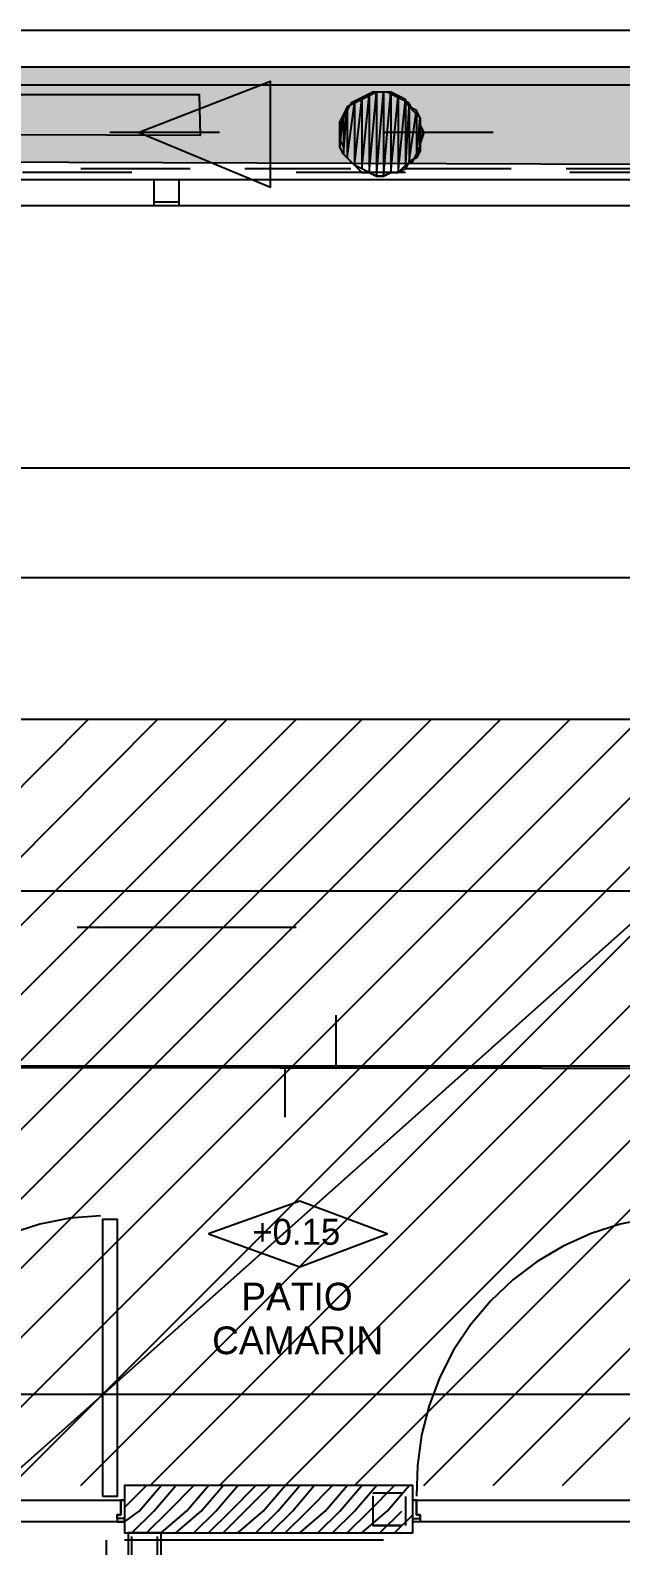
# Model space of a CAD drawing. Header units: metres. Extents: x 1 to 213, y 1 to 147.
# Drawn here: x 75.299 to 77.011, y 97.044 to 101.441 of the extents above; entities that cross this region are included whole.
import ezdxf

# ---------------------------------------------------------------- set-up
doc = ezdxf.new("R2010")
doc.units = ezdxf.units.M
for name, color, linetype in [('00-BASE-ARQUITECTURA', 8, 'Continuous'), ('00-BASE-TEXTO', 8, 'Continuous'), ('PJ-GRAVILLA', 42, 'Continuous'), ('PJ-LIMITE-JARDIN', 7, 'Continuous'), ('PJ-MASAS', 92, 'Continuous'), ('PJ-MASAS-RELLENO', 92, 'Continuous'), ('PJ-RIEGO-SECTORES', 5, 'Continuous')]:
    doc.layers.add(name, color=color, linetype=linetype)

msp = doc.modelspace()

# ---------------------------------------------------------------- hatches: boundary and pattern name
at = {"layer": 'PJ-GRAVILLA'}
h = msp.add_hatch(dxfattribs=at)
h.set_pattern_fill('GRAVEL', scale=0.03)
h.paths.add_polyline_path([(69.2326, 101.3354), (84.1816, 101.3354), (84.3579, 101.2472), (84.3579, 101.1149), (84.1816, 101.0267), (71.5698, 101.0708), (70.8201, 100.9826), (70.6878, 100.8503), (70.5555, 100.0124), (69.1444, 100.0124), (68.7034, 100.3652), (67.7333, 100.3211), (67.5569, 100.1006), (67.5128, 94.1475), (67.8656, 93.8829), (70.8642, 93.927), (71.0847, 93.7066), (71.0847, 93.442), (70.8642, 93.2656), (67.601, 93.2656), (67.4246, 93.0451), (67.4246, 92.2072), (67.1159, 92.0309), (67.0277, 91.7663), (67.0718, 89.2527), (66.9395, 89.0763), (66.675, 89.1204), (66.6309, 90.9284), (66.7632, 91.3253), (66.675, 99.0423), (67.16, 100.1447), (67.5128, 100.5416), (68.4389, 101.159), (69.2326, 101.3354)])
at = {"layer": 'PJ-MASAS-RELLENO'}
msp.add_hatch(color=7, dxfattribs=at).paths.add_polyline_path([(72.7902, 101.1465), (72.7881, 101.2554), (75.7887, 101.2554), (75.791, 101.136), (72.7902, 101.1465)])

# ---------------------------------------------------------------- linework, layer by layer
at = {"layer": '00-BASE-ARQUITECTURA'}
for points in [[(69.5501, 101.4412), (79.6254, 101.4412)], [(69.5501, 101.2825), (79.6254, 101.2825)], [(75.6143, 101.1449), (75.9954, 100.9861), (75.9954, 101.293), (75.6143, 101.1449)], [(76.3129, 101.2613), (76.2917, 101.2613), (76.2705, 101.2507), (76.2494, 101.2401), (76.2282, 101.2295), (76.2176, 101.2084), (76.207, 101.1872), (76.1964, 101.166), (76.1964, 101.1449), (76.1964, 101.1237), (76.207, 101.1025), (76.207, 101.0814), (76.2282, 101.0602), (76.2388, 101.0496), (76.2599, 101.0285), (76.2811, 101.0285), (76.3023, 101.0179), (76.3234, 101.0179), (76.3446, 101.0285), (76.3658, 101.0285), (76.3869, 101.0496), (76.4081, 101.0602), (76.4187, 101.0814), (76.4293, 101.1025), (76.4293, 101.1237), (76.4399, 101.1449), (76.4293, 101.166), (76.4293, 101.1872), (76.4081, 101.2084), (76.3975, 101.2295), (76.3764, 101.2401), (76.3552, 101.2507), (76.334, 101.2613), (76.3129, 101.2613)], [(76.2176, 101.2189), (76.2176, 101.0708), (76.2388, 101.2295), (76.2176, 101.2189)], [(76.2176, 101.0708), (76.2388, 101.2295), (76.2388, 101.0496), (76.2176, 101.0708)], [(76.2388, 101.2295), (76.2388, 101.0496), (76.2599, 101.2401), (76.2388, 101.2295)], [(76.2388, 101.0496), (76.2599, 101.2401), (76.2599, 101.039), (76.2388, 101.0496)], [(76.2599, 101.2401), (76.2599, 101.039), (76.2811, 101.2507), (76.2599, 101.2401)], [(76.2599, 101.039), (76.2811, 101.2507), (76.2811, 101.0285), (76.2599, 101.039)], [(76.2811, 101.2507), (76.2811, 101.0285), (76.3023, 101.2613), (76.2811, 101.2507)], [(76.2811, 101.0285), (76.3023, 101.2613), (76.3023, 101.0179), (76.2811, 101.0285)], [(76.3023, 101.2613), (76.3023, 101.0179), (76.3234, 101.2613), (76.3023, 101.2613)], [(76.3023, 101.0179), (76.3234, 101.2613), (76.3234, 101.0179), (76.3023, 101.0179)], [(76.3234, 101.2613), (76.3234, 101.0179), (76.3446, 101.2613), (76.3234, 101.2613)], [(76.3234, 101.0179), (76.3446, 101.2613), (76.3446, 101.0285), (76.3234, 101.0179)], [(76.3446, 101.2613), (76.3446, 101.0285), (76.3658, 101.2507), (76.3446, 101.2613)], [(76.3446, 101.0285), (76.3658, 101.2507), (76.3658, 101.0285), (76.3446, 101.0285)], [(76.3658, 101.2507), (76.3658, 101.0285), (76.3869, 101.2401), (76.3658, 101.2507)], [(76.3658, 101.0285), (76.3869, 101.2401), (76.3869, 101.039), (76.3658, 101.0285)], [(76.3869, 101.2401), (76.3869, 101.039), (76.3975, 101.2189), (76.3869, 101.2401)], [(76.1964, 101.1766), (76.1964, 101.1025), (76.207, 101.1978), (76.1964, 101.1766)], [(76.1964, 101.1025), (76.207, 101.1978), (76.207, 101.0814), (76.1964, 101.1025)], [(76.207, 101.1978), (76.207, 101.0814), (76.2176, 101.2189), (76.207, 101.1978)], [(76.207, 101.0814), (76.2176, 101.2189), (76.2176, 101.0708), (76.207, 101.0814)], [(76.3869, 101.039), (76.3975, 101.2189), (76.3975, 101.0602), (76.3869, 101.039)], [(76.3975, 101.2189), (76.3975, 101.0602), (76.4187, 101.2084), (76.3975, 101.2189)], [(76.3975, 101.0602), (76.4187, 101.2084), (76.4187, 101.0708), (76.3975, 101.0602)], [(76.4187, 101.2084), (76.4187, 101.0708), (76.4293, 101.1872), (76.4187, 101.2084)], [(76.4187, 101.0708), (76.4293, 101.1872), (76.4293, 101.0919), (76.4187, 101.0708)], [(76.4293, 101.0919), (76.4293, 101.1872), (76.4293, 101.166), (76.4293, 101.0919)], [(75.8472, 101.1449), (75.5297, 101.1449)], [(76.1964, 101.1554), (76.1964, 101.1237), (76.1964, 101.1766), (76.1964, 101.1554)], [(76.1964, 101.1237), (76.1964, 101.1766), (76.1964, 101.1025), (76.1964, 101.1237)], [(76.6409, 101.1449), (76.3234, 101.1449)], [(76.4293, 101.0919), (76.4293, 101.1131), (76.4293, 101.166), (76.4293, 101.0919)], [(76.4293, 101.1131), (76.4293, 101.166), (76.4399, 101.1449), (76.4293, 101.1131)], [(75.5932, 101.0285), (75.2757, 101.0285)], [(75.7625, 101.039), (75.445, 101.039)], [(76.2282, 101.039), (75.9213, 101.039)], [(76.3869, 101.0285), (76.0694, 101.0285)], [(76.6938, 101.039), (76.3869, 101.039)], [(77.1701, 101.039), (76.8526, 101.039)], [(77.1807, 101.0285), (76.8632, 101.0285)], [(84.6949, 98.5096), (84.6949, 101.0073), (80.4615, 101.0073), (80.5144, 101.0073), (74.0798, 101.0073), (74.0269, 101.0073), (70.6402, 100.9861), (70.6402, 100.0442)], [(84.6208, 98.5096), (84.6208, 100.9332), (80.5356, 100.9332), (80.5356, 99.441), (73.9528, 99.441), (73.9528, 100.9332), (70.7143, 100.912), (70.7143, 100.0442)], [(84.6208, 98.4355), (84.6208, 100.9332), (80.5356, 100.9332), (80.5356, 99.441), (77.4241, 99.441), (73.9528, 99.441), (73.9528, 100.9332), (72.4394, 100.9332)], [(73.9528, 100.9332), (80.4615, 100.9332)], [(71.5927, 100.1712), (78.5248, 100.1712)], [(73.7517, 95.2394), (73.7517, 95.9167), (78.5248, 100.1712)], [(77.8898, 97.483), (74.4925, 97.483), (74.4925, 99.9595), (73.9951, 99.9595)], [(71.2223, 99.8537), (84.3456, 99.8537)], [(71.2223, 99.8537), (84.3456, 99.8537)], [(74.5666, 99.8537), (84.3456, 99.8537)], [(73.9528, 97.9169), (75.4662, 99.441)], [(73.9528, 97.7159), (75.6673, 99.441)], [(73.9528, 97.5254), (75.8683, 99.441)], [(73.9845, 97.356), (76.0694, 99.441)], [(74.0374, 97.2184), (76.2599, 99.441)], [(74.2385, 97.2184), (76.461, 99.441)], [(74.4396, 97.2184), (76.6621, 99.441)], [(74.6407, 97.2184), (76.8632, 99.441)], [(74.8418, 97.2184), (77.0643, 99.441)], [(75.0429, 97.2184), (77.2654, 99.441)], [(75.2439, 97.2184), (77.4664, 99.441)], [(75.445, 97.2184), (77.6675, 99.441)], [(75.6461, 97.2184), (77.8686, 99.441)], [(75.8472, 97.2184), (78.0697, 99.441)], [(76.0377, 97.2184), (78.2602, 99.441)], [(76.2388, 97.2184), (78.4613, 99.441)], [(76.4399, 97.2184), (78.6624, 99.441)], [(76.6409, 97.2184), (78.8634, 99.441)], [(77.6252, 98.9435), (70.9471, 98.9435)], [(76.0694, 98.8377), (75.4344, 98.8377)], [(76.0377, 98.2874), (76.0377, 98.4355), (76.1859, 98.4355), (76.1859, 98.5837)], [(72.2171, 98.4355), (88.9388, 98.4355), (88.9388, 96.5835), (89.4362, 96.5835), (89.4362, 95.6839), (88.9811, 95.6839), (88.9811, 93.6519), (88.8012, 93.6519), (88.8012, 93.6836), (85.3404, 93.6836), (84.3138, 93.6836), (84.3138, 93.7048), (83.573, 93.7048), (83.573, 92.3501), (80.1652, 92.3501), (80.1652, 93.6836), (78.3766, 93.6836), (78.3766, 92.3819), (73.4554, 92.3819), (73.4554, 93.6836), (72.2277, 93.6836), (72.2171, 98.4355)], [(72.2171, 98.4355), (88.9599, 98.4355), (88.9599, 96.5835), (89.4573, 96.5835), (89.4573, 95.6839), (88.9917, 95.6839), (88.9917, 93.6413), (88.8223, 93.6413), (88.8223, 93.6836), (85.351, 93.6836), (84.3244, 93.6836), (84.3244, 93.7048), (83.5836, 93.7048), (83.5836, 92.3395), (80.1652, 92.3395), (80.1652, 93.6836), (78.3766, 93.6836), (78.3766, 92.3819), (73.4554, 92.3819), (73.4554, 93.6836), (72.2277, 93.6836), (72.2171, 98.4355)], [(72.2171, 98.4355), (88.9599, 98.4355), (88.9917, 93.6413), (88.8223, 93.6413), (88.8223, 93.6836), (85.351, 93.6836), (84.3244, 93.6836), (84.3244, 93.7048), (83.5836, 93.7048), (83.5836, 92.3395), (80.1652, 92.3395), (80.1652, 93.6836), (78.3766, 93.6836), (78.3766, 92.3819), (73.4554, 92.3819), (73.4554, 93.6836), (72.2277, 93.6836), (72.2171, 98.4355)], [(72.2171, 98.4355), (88.9599, 98.4144), (88.9599, 96.5835), (89.4573, 96.5835), (89.4573, 95.6839), (88.9917, 95.6839), (88.9917, 93.6413), (88.8223, 93.6413), (88.8223, 93.6836), (85.351, 93.6836), (83.5836, 93.7048), (83.5836, 92.3395), (80.1652, 92.3395), (80.1652, 93.6836), (78.3766, 93.6836), (78.3766, 92.3819), (73.4659, 92.3819), (73.4554, 93.6836), (72.2277, 93.6836), (72.2171, 98.4355)], [(77.985, 98.4355), (73.9845, 98.4355)], [(75.3074, 98.4355), (75.3709, 98.4355)], [(75.4027, 98.4355), (75.4556, 98.4355)], [(75.4874, 98.4355), (75.5509, 98.4355)], [(75.5826, 98.4355), (75.6461, 98.4355)], [(75.6779, 98.4355), (75.7414, 98.4355)], [(75.7731, 98.4355), (75.8366, 98.4355)], [(75.8683, 98.4355), (75.9319, 98.4355)], [(75.9636, 98.4355), (76.0271, 98.4355)], [(76.0589, 98.4355), (76.1118, 98.4355)], [(76.1435, 98.4355), (76.207, 98.4355)], [(76.2388, 98.4355), (76.3023, 98.4355)], [(76.334, 98.4355), (76.3975, 98.4355)], [(76.4293, 98.4355), (76.4928, 98.4355)], [(76.5245, 98.4355), (76.588, 98.4355)], [(76.6198, 98.4355), (76.6833, 98.4355)], [(76.715, 98.4355), (76.7679, 98.4355)], [(76.7997, 98.4355), (76.8632, 98.4355)], [(76.8949, 98.4355), (76.9584, 98.4355)], [(76.9902, 98.4355), (77.0537, 98.4355)], [(76.842, 97.2184), (77.985, 98.3615)], [(75.5025, 98.0013), (75.4134, 97.9938), (75.3265, 97.9764), (75.2424, 97.9495), (75.1619, 97.9134), (75.0859, 97.8685), (75.0151, 97.8151), (74.9503, 97.7536), (74.8928, 97.6851), (74.8438, 97.6112), (74.8036, 97.5326), (74.7724, 97.4502), (74.7506, 97.3646), (74.7385, 97.2768), (74.7364, 97.1874)], [(77.1852, 98.0013), (77.0962, 97.9938), (77.0092, 97.9764), (76.9251, 97.9495), (76.8447, 97.9134), (76.7687, 97.8685), (76.6979, 97.8151), (76.633, 97.7536), (76.5755, 97.6851), (76.5265, 97.6112), (76.4863, 97.5326), (76.4551, 97.4502), (76.4334, 97.3646), (76.4213, 97.2768), (76.4191, 97.1874)], [(75.572, 97.1549), (75.6355, 97.2184)], [(75.6143, 97.1444), (75.6779, 97.2184)], [(75.6567, 97.1444), (75.7202, 97.2184)], [(75.699, 97.1444), (75.7731, 97.2184)], [(75.7519, 97.1444), (75.8154, 97.2184)], [(75.7943, 97.1444), (75.8578, 97.2184)], [(75.8366, 97.1444), (75.9001, 97.2184)], [(75.8789, 97.1444), (75.953, 97.2184)], [(75.9213, 97.1444), (75.9954, 97.2184)], [(75.9742, 97.1444), (76.0377, 97.2184)], [(76.0165, 97.1444), (76.08, 97.2184)], [(76.0589, 97.1444), (76.1224, 97.2184)], [(76.1012, 97.1444), (76.1753, 97.2184)], [(76.1541, 97.1444), (76.2176, 97.2184)], [(76.1964, 97.1444), (76.2599, 97.2184)], [(76.2388, 97.1444), (76.3023, 97.2184)], [(76.2811, 97.1444), (76.3552, 97.2184)], [(76.2917, 97.1973), (76.3764, 97.1973)], [(76.2917, 97.1973), (76.3764, 97.1973)], [(76.2917, 97.1867), (76.2917, 97.1867), (76.2917, 97.102)], [(76.2917, 97.1867), (76.2917, 97.102), (76.3764, 97.102)], [(76.334, 97.1444), (76.3975, 97.2184)], [(76.3869, 97.1867), (76.3869, 97.102)], [(76.3869, 97.1867), (76.3869, 97.102)], [(75.572, 97.1761), (75.5614, 97.1761), (75.5614, 97.1338), (75.5509, 97.1338), (75.5509, 97.1126), (75.572, 97.1126), (75.572, 97.1232), (75.5614, 97.1232), (75.5509, 97.1232), (75.5509, 97.1338), (75.5614, 97.1338), (75.5614, 97.1761), (75.572, 97.1761)], [(75.572, 97.1126), (75.6143, 97.1444)], [(75.5932, 97.0809), (75.6567, 97.1444)], [(75.6355, 97.0809), (75.699, 97.1444)], [(75.6779, 97.0809), (75.7519, 97.1444)], [(75.7202, 97.0809), (75.7943, 97.1444)], [(75.7731, 97.0809), (75.8366, 97.1444)], [(75.8154, 97.0809), (75.8789, 97.1444)], [(75.8578, 97.0809), (75.9213, 97.1444)], [(75.9001, 97.0809), (75.9742, 97.1444)], [(75.953, 97.0809), (76.0165, 97.1444)], [(75.9954, 97.0809), (76.0589, 97.1444)], [(76.0377, 97.0809), (76.1012, 97.1444)], [(76.08, 97.0809), (76.1541, 97.1444)], [(76.1329, 97.0809), (76.1964, 97.1444)], [(76.1753, 97.0809), (76.2388, 97.1444)], [(76.2176, 97.0809), (76.2811, 97.1444)], [(76.2599, 97.0809), (76.334, 97.1444)], [(76.3129, 97.0809), (76.3764, 97.1444)], [(76.4081, 97.1761), (76.4187, 97.1761), (76.4187, 97.1338), (76.4293, 97.1338), (76.4293, 97.1126), (76.4081, 97.1126), (76.4081, 97.1232), (76.4187, 97.1232), (76.4293, 97.1232), (76.4293, 97.1338), (76.4187, 97.1338), (76.4187, 97.1761), (76.4081, 97.1761)], [(76.3764, 97.102), (76.2917, 97.102)], [(76.3552, 97.0809), (76.4081, 97.1338)], [(76.1118, 95.7474), (75.5191, 95.7474), (75.5191, 97.0597)], [(76.3234, 97.0597), (75.572, 97.0597)], [(76.2494, 94.6679), (76.2494, 95.9167), (75.6779, 95.9167), (75.6779, 97.0809), (75.5826, 97.0809), (75.5826, 95.8214), (76.1541, 95.8214), (76.1541, 94.6679), (76.2494, 94.6679)], [(75.5932, 97.0174), (75.5932, 97.0703)], [(75.6673, 97.0174), (75.6673, 97.0703)]]:
    msp.add_lwpolyline(points, dxfattribs=at)
for points in [[(75.6567, 100.9332), (75.7308, 100.9332), (75.7308, 101.0073), (75.6567, 101.0073)], [(75.6567, 100.9438), (75.7308, 100.9438), (75.7308, 101.0073), (75.6567, 101.0073)], [(75.8154, 97.9487), (76.08, 97.8535), (76.334, 97.9487), (76.08, 98.0439)], [(75.5085, 97.1867), (75.5085, 97.991), (75.5509, 97.991), (75.5509, 97.1867)], [(76.4081, 97.0809), (76.4081, 97.2184), (75.572, 97.2184), (75.572, 97.0809)], [(75.572, 97.1761), (75.572, 97.1126), (74.7254, 97.1126), (74.7254, 97.1761)], [(77.2548, 97.1761), (77.2548, 97.1126), (76.4081, 97.1126), (76.4081, 97.1761)]]:
    msp.add_lwpolyline(points, close=True, dxfattribs=at)
at = {"layer": 'PJ-LIMITE-JARDIN'}
for points in [[(66.6309, 90.9284), (66.7632, 91.3253), (66.675, 99.0423), (67.16, 100.1447), (67.5128, 100.5416), (68.4389, 101.159), (69.2326, 101.3354), (69.2326, 101.3354), (84.1816, 101.3354)], [(84.1816, 101.0267), (71.5698, 101.0708), (70.8201, 100.9826), (70.6878, 100.8503), (70.5555, 100.0124), (69.1444, 100.0124), (68.7034, 100.3652), (67.7333, 100.3211), (67.5569, 100.1006), (67.5128, 94.1475), (67.8656, 93.8829), (70.8642, 93.927), (71.0847, 93.7066), (71.0847, 93.442), (70.8642, 93.2656), (67.601, 93.2656), (67.4246, 93.0451), (67.4246, 92.2072), (67.1159, 92.0309), (67.0277, 91.7663), (67.0718, 89.2527), (66.9395, 89.0763), (66.675, 89.1204)]]:
    msp.add_lwpolyline(points, dxfattribs=at)
at = {"layer": 'PJ-MASAS'}
msp.add_lwpolyline([(72.7902, 101.1465), (72.7881, 101.2554), (75.7887, 101.2554), (75.791, 101.136), (72.7902, 101.1465)], close=True, dxfattribs=at)
at = {"layer": 'PJ-RIEGO-SECTORES'}
for points in [[(66.6309, 90.9284), (66.7632, 91.3253), (66.675, 99.0423), (67.16, 100.1447), (67.5128, 100.5416), (68.4389, 101.159), (69.2326, 101.3354), (84.1816, 101.3354)], [(84.1816, 101.0267), (71.5698, 101.0708), (70.8201, 100.9826), (70.6878, 100.8503), (70.5555, 100.0124), (69.1444, 100.0124), (68.7034, 100.3652), (67.7333, 100.3211), (67.5569, 100.1006), (67.5128, 94.1475), (67.8656, 93.8829), (70.8642, 93.927), (71.0847, 93.7066), (71.0847, 93.442), (70.8642, 93.2656), (67.601, 93.2656), (67.4246, 93.0451), (67.4246, 92.2072), (67.1159, 92.0309), (67.0277, 91.7663), (67.0718, 89.2527), (66.9395, 89.0763), (66.675, 89.1204)]]:
    msp.add_lwpolyline(points, dxfattribs=at)

# ---------------------------------------------------------------- texts
at = {"layer": '00-BASE-TEXTO'}
for s, height, p in [('+0.15', 0.07544, (75.9424, 97.9169)), ('PATIO', 0.08047, (75.9107, 97.7264)), ('CAMARIN', 0.08047, (75.826, 97.5995))]:
    msp.add_text(s, height=height, dxfattribs=at).set_placement(p)

doc.saveas('drawing.dxf')
